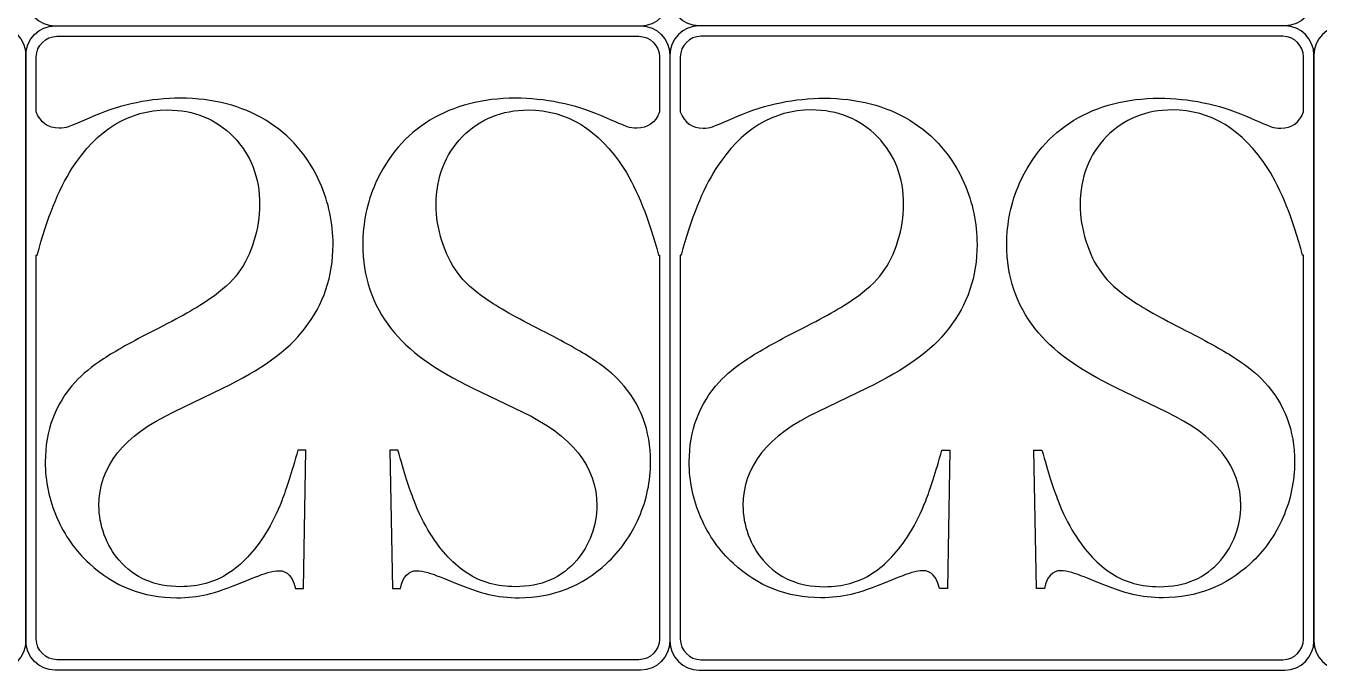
# Model space of a CAD drawing. Header units: centimetres. Extents: x -6 to 6, y -11 to 11.
# Drawn here: x -2 to 2.016, y -3 to -1 of the extents above; entities that cross this region are included whole.
import ezdxf

# ---------------------------------------------------------------- set-up
doc = ezdxf.new("R2010")
doc.units = ezdxf.units.CM
doc.header["$MEASUREMENT"] = 0
doc.layers.add('layer 1', color=7, linetype='Continuous')

msp = doc.modelspace()

# ---------------------------------------------------------------- linework, layer by layer
at = {"layer": 'layer 1', "color": 242}
for points, knots in [([(-1.90939, 0.99999), (-1.90939, 0.99999), (-0.09061, 0.99999), (-0.09061, 0.99999), (-0.09061, 0.99999), (-0.04078, 0.99999), (0, 0.9592), (0, 0.90937), (0, 0.90937), (0, 0.90937), (0, -0.90939), (0, -0.90939), (0, -0.90939), (0, -0.95924), (-0.04078, -1.00002), (-0.09061, -1.00002), (-0.09061, -1.00002), (-0.09061, -1.00002), (-1.90939, -1.00002), (-1.90939, -1.00002), (-1.90939, -1.00002), (-1.95922, -1.00002), (-2, -0.95924), (-2, -0.90941), (-2, -0.90941), (-2, -0.90941), (-2, 0.90939), (-2, 0.90939), (-2, 0.90939), (-2, 0.95922), (-1.95922, 0.99998), (-1.90939, 0.99999)], [0, 0, 0, 0, 0.1111111, 0.1111111, 0.1111111, 0.1111111, 0.2222222, 0.2222222, 0.2222222, 0.2222222, 0.3333333, 0.3333333, 0.3333333, 0.3333333, 0.4444444, 0.4444444, 0.4444444, 0.4444444, 0.5555556, 0.5555556, 0.5555556, 0.5555556, 0.6666667, 0.6666667, 0.6666667, 0.6666667, 0.7777778, 0.7777778, 0.7777778, 0.7777778, 1, 1, 1, 1]), ([(1.90939, 0.99999), (1.90939, 0.99999), (0.09061, 0.99999), (0.09061, 0.99999), (0.09061, 0.99999), (0.04078, 0.99999), (0, 0.9592), (0, 0.90937), (0, 0.90937), (0, 0.90937), (0, -0.90939), (0, -0.90939), (0, -0.90939), (0, -0.95924), (0.04078, -1.00002), (0.09061, -1.00002), (0.09061, -1.00002), (0.09061, -1.00002), (1.90939, -1.00002), (1.90939, -1.00002), (1.90939, -1.00002), (1.95922, -1.00002), (2, -0.95924), (2, -0.90941), (2, -0.90941), (2, -0.90941), (2, 0.90939), (2, 0.90939), (2, 0.90939), (2, 0.95922), (1.95922, 0.99998), (1.90939, 0.99999)], [0, 0, 0, 0, 0.1111111, 0.1111111, 0.1111111, 0.1111111, 0.2222222, 0.2222222, 0.2222222, 0.2222222, 0.3333333, 0.3333333, 0.3333333, 0.3333333, 0.4444444, 0.4444444, 0.4444444, 0.4444444, 0.5555556, 0.5555556, 0.5555556, 0.5555556, 0.6666667, 0.6666667, 0.6666667, 0.6666667, 0.7777778, 0.7777778, 0.7777778, 0.7777778, 1, 1, 1, 1]), ([(-3.9094, -3.00005), (-3.9094, -3.00005), (-2.09061, -3.00005), (-2.09061, -3.00005), (-2.09061, -3.00005), (-2.04078, -3.00005), (-2, -2.95926), (-2, -2.90943), (-2, -2.90943), (-2, -2.90943), (-2, -1.09067), (-2, -1.09067), (-2, -1.09067), (-2, -1.04082), (-2.04078, -1.00004), (-2.09061, -1.00004), (-2.09061, -1.00004), (-2.09061, -1.00004), (-3.9094, -1.00004), (-3.9094, -1.00004), (-3.9094, -1.00004), (-3.95923, -1.00004), (-4, -1.04082), (-4, -1.09065), (-4, -1.09065), (-4, -1.09065), (-4.00001, -2.90945), (-4.00001, -2.90945), (-4.00001, -2.90945), (-4.00001, -2.95928), (-3.95922, -3.00004), (-3.9094, -3.00005)], [0, 0, 0, 0, 0.1111111, 0.1111111, 0.1111111, 0.1111111, 0.2222222, 0.2222222, 0.2222222, 0.2222222, 0.3333333, 0.3333333, 0.3333333, 0.3333333, 0.4444444, 0.4444444, 0.4444444, 0.4444444, 0.5555556, 0.5555556, 0.5555556, 0.5555556, 0.6666667, 0.6666667, 0.6666667, 0.6666667, 0.7777778, 0.7777778, 0.7777778, 0.7777778, 1, 1, 1, 1]), ([(-1.90939, -3.00003), (-1.90939, -3.00003), (-0.09061, -3.00003), (-0.09061, -3.00003), (-0.09061, -3.00003), (-0.04078, -3.00003), (0, -2.95924), (0, -2.90941), (0, -2.90941), (0, -2.90941), (0, -1.09065), (0, -1.09065), (0, -1.09065), (0, -1.0408), (-0.04078, -1.00002), (-0.09061, -1.00002), (-0.09061, -1.00002), (-0.09061, -1.00002), (-1.90939, -1.00002), (-1.90939, -1.00002), (-1.90939, -1.00002), (-1.95922, -1.00002), (-2, -1.0408), (-2, -1.09063), (-2, -1.09063), (-2, -1.09063), (-2, -2.90943), (-2, -2.90943), (-2, -2.90943), (-2, -2.95926), (-1.95922, -3.00002), (-1.90939, -3.00003)], [0, 0, 0, 0, 0.1111111, 0.1111111, 0.1111111, 0.1111111, 0.2222222, 0.2222222, 0.2222222, 0.2222222, 0.3333333, 0.3333333, 0.3333333, 0.3333333, 0.4444444, 0.4444444, 0.4444444, 0.4444444, 0.5555556, 0.5555556, 0.5555556, 0.5555556, 0.6666667, 0.6666667, 0.6666667, 0.6666667, 0.7777778, 0.7777778, 0.7777778, 0.7777778, 1, 1, 1, 1]), ([(1.90939, -3.00003), (1.90939, -3.00003), (0.09061, -3.00003), (0.09061, -3.00003), (0.09061, -3.00003), (0.04078, -3.00003), (0, -2.95924), (0, -2.90941), (0, -2.90941), (0, -2.90941), (0, -1.09065), (0, -1.09065), (0, -1.09065), (0, -1.0408), (0.04078, -1.00002), (0.09061, -1.00002), (0.09061, -1.00002), (0.09061, -1.00002), (1.90939, -1.00002), (1.90939, -1.00002), (1.90939, -1.00002), (1.95922, -1.00002), (2, -1.0408), (2, -1.09063), (2, -1.09063), (2, -1.09063), (2, -2.90943), (2, -2.90943), (2, -2.90943), (2, -2.95926), (1.95922, -3.00002), (1.90939, -3.00003)], [0, 0, 0, 0, 0.1111111, 0.1111111, 0.1111111, 0.1111111, 0.2222222, 0.2222222, 0.2222222, 0.2222222, 0.3333333, 0.3333333, 0.3333333, 0.3333333, 0.4444444, 0.4444444, 0.4444444, 0.4444444, 0.5555556, 0.5555556, 0.5555556, 0.5555556, 0.6666667, 0.6666667, 0.6666667, 0.6666667, 0.7777778, 0.7777778, 0.7777778, 0.7777778, 1, 1, 1, 1]), ([(3.9094, -3.00005), (3.9094, -3.00005), (2.09061, -3.00005), (2.09061, -3.00005), (2.09061, -3.00005), (2.04078, -3.00005), (2, -2.95926), (2, -2.90943), (2, -2.90943), (2, -2.90943), (2, -1.09067), (2, -1.09067), (2, -1.09067), (2, -1.04082), (2.04078, -1.00004), (2.09061, -1.00004), (2.09061, -1.00004), (2.09061, -1.00004), (3.9094, -1.00004), (3.9094, -1.00004), (3.9094, -1.00004), (3.95923, -1.00004), (4, -1.04082), (4, -1.09065), (4, -1.09065), (4, -1.09065), (4.00001, -2.90945), (4.00001, -2.90945), (4.00001, -2.90945), (4.00001, -2.95928), (3.95922, -3.00004), (3.9094, -3.00005)], [0, 0, 0, 0, 0.1111111, 0.1111111, 0.1111111, 0.1111111, 0.2222222, 0.2222222, 0.2222222, 0.2222222, 0.3333333, 0.3333333, 0.3333333, 0.3333333, 0.4444444, 0.4444444, 0.4444444, 0.4444444, 0.5555556, 0.5555556, 0.5555556, 0.5555556, 0.6666667, 0.6666667, 0.6666667, 0.6666667, 0.7777778, 0.7777778, 0.7777778, 0.7777778, 1, 1, 1, 1]), ([(-0.03227, -1.71225), (-0.03227, -1.71225), (-0.03492, -1.71229), (-0.03492, -1.71229), (-0.03492, -1.71229), (-0.06518, -1.59831), (-0.10132, -1.50867), (-0.14301, -1.44301), (-0.14301, -1.44301), (-0.22159, -1.32165), (-0.32044, -1.26115), (-0.43922, -1.26115), (-0.43922, -1.26115), (-0.52222, -1.26117), (-0.59084, -1.28881), (-0.64469, -1.34452), (-0.64469, -1.34452), (-0.69892, -1.39985), (-0.72585, -1.4703), (-0.72585, -1.55552), (-0.72585, -1.55552), (-0.72585, -1.59204), (-0.71995, -1.62966), (-0.70814, -1.66766), (-0.70814, -1.66766), (-0.69597, -1.70602), (-0.68011, -1.73885), (-0.65982, -1.76615), (-0.65982, -1.76615), (-0.63916, -1.79457), (-0.60965, -1.82148), (-0.57165, -1.8473), (-0.57165, -1.8473), (-0.53403, -1.87351), (-0.47612, -1.90633), (-0.39828, -1.9458), (-0.39828, -1.9458), (-0.33004, -1.98048), (-0.27728, -2.00962), (-0.24113, -2.03359), (-0.24113, -2.03359), (-0.20461, -2.0572), (-0.17547, -2.08155), (-0.15297, -2.1059), (-0.15297, -2.1059), (-0.091, -2.17378), (-0.06001, -2.2564), (-0.06001, -2.35341), (-0.06001, -2.35341), (-0.06001, -2.41355), (-0.07218, -2.47109), (-0.09616, -2.52679), (-0.09616, -2.52679), (-0.12051, -2.58213), (-0.15408, -2.62971), (-0.19724, -2.66955), (-0.19724, -2.66955), (-0.27359, -2.74002), (-0.36397, -2.77542), (-0.46837, -2.77542), (-0.46837, -2.77542), (-0.50231, -2.77542), (-0.53366, -2.77209), (-0.56243, -2.76509), (-0.56243, -2.76509), (-0.59121, -2.75846), (-0.62994, -2.7448), (-0.67789, -2.72451), (-0.67789, -2.72451), (-0.71404, -2.71014), (-0.73839, -2.7009), (-0.75167, -2.69721), (-0.75167, -2.69721), (-0.76458, -2.69317), (-0.77602, -2.69131), (-0.78597, -2.69131), (-0.78597, -2.69131), (-0.81143, -2.69133), (-0.8284, -2.70939), (-0.83688, -2.74628), (-0.83688, -2.74628), (-0.83688, -2.74628), (-0.8616, -2.74629), (-0.8616, -2.74629), (-0.8616, -2.74629), (-0.8616, -2.74629), (-0.86934, -2.31727), (-0.86934, -2.31727), (-0.86934, -2.31727), (-0.86934, -2.31727), (-0.84463, -2.31727), (-0.84463, -2.31727), (-0.84463, -2.31727), (-0.82508, -2.38587), (-0.80847, -2.43825), (-0.79446, -2.47441), (-0.79446, -2.47441), (-0.78044, -2.51095), (-0.76347, -2.54486), (-0.74429, -2.57585), (-0.74429, -2.57585), (-0.70888, -2.63193), (-0.67014, -2.67361), (-0.62736, -2.70053), (-0.62736, -2.70053), (-0.58493, -2.72746), (-0.53587, -2.74111), (-0.48054, -2.74111), (-0.48054, -2.74111), (-0.40012, -2.74111), (-0.3363, -2.71382), (-0.28946, -2.65885), (-0.28946, -2.65885), (-0.26991, -2.63636), (-0.25478, -2.61016), (-0.24335, -2.57991), (-0.24335, -2.57991), (-0.23228, -2.54966), (-0.22674, -2.51941), (-0.22674, -2.48916), (-0.22674, -2.48916), (-0.22674, -2.36855), (-0.30421, -2.27152), (-0.45915, -2.19811), (-0.45915, -2.19811), (-0.45915, -2.19811), (-0.61149, -2.12435), (-0.61149, -2.12435), (-0.61149, -2.12435), (-0.7288, -2.06901), (-0.81327, -2.00777), (-0.86529, -1.94063), (-0.86529, -1.94063), (-0.92431, -1.86539), (-0.95382, -1.77832), (-0.95382, -1.67872), (-0.95382, -1.67872), (-0.95382, -1.61232), (-0.94054, -1.54887), (-0.91398, -1.48838), (-0.91398, -1.48838), (-0.87636, -1.40428), (-0.82028, -1.33899), (-0.74503, -1.29324), (-0.74503, -1.29324), (-0.67014, -1.24751), (-0.58198, -1.22463), (-0.48017, -1.22463), (-0.48017, -1.22463), (-0.38721, -1.22463), (-0.29794, -1.24307), (-0.21199, -1.27959), (-0.21199, -1.27959), (-0.16736, -1.29915), (-0.1408, -1.31021), (-0.13231, -1.31316), (-0.13231, -1.31316), (-0.12346, -1.31611), (-0.11387, -1.31759), (-0.1028, -1.31759), (-0.1028, -1.31759), (-0.06908, -1.3176), (-0.04533, -1.30082), (-0.03227, -1.26733), (-0.03227, -1.26733), (-0.03227, -1.26733), (-0.03227, -1.09658), (-0.03227, -1.09658), (-0.03227, -1.09658), (-0.03227, -1.06122), (-0.0612, -1.03229), (-0.09656, -1.03229), (-0.09656, -1.03229), (-0.09656, -1.03229), (-1.90344, -1.03231), (-1.90344, -1.03231), (-1.90344, -1.03231), (-1.9388, -1.03231), (-1.96773, -1.06122), (-1.96773, -1.09658), (-1.96773, -1.09658), (-1.96773, -1.09658), (-1.96773, -1.26696), (-1.96773, -1.26696), (-1.96773, -1.26696), (-1.95471, -1.30072), (-1.93092, -1.31759), (-1.89707, -1.31759), (-1.89707, -1.31759), (-1.886, -1.3176), (-1.87642, -1.31611), (-1.86756, -1.31316), (-1.86756, -1.31316), (-1.85907, -1.31022), (-1.83252, -1.29914), (-1.78788, -1.27959), (-1.78788, -1.27959), (-1.70193, -1.24307), (-1.61266, -1.22463), (-1.5197, -1.22463), (-1.5197, -1.22463), (-1.41789, -1.22463), (-1.32973, -1.2475), (-1.25484, -1.29324), (-1.25484, -1.29324), (-1.17959, -1.33899), (-1.12352, -1.40428), (-1.0859, -1.48838), (-1.0859, -1.48838), (-1.05933, -1.54888), (-1.04605, -1.61232), (-1.04605, -1.67872), (-1.04605, -1.67872), (-1.04605, -1.77833), (-1.07557, -1.86538), (-1.13459, -1.94063), (-1.13459, -1.94063), (-1.1866, -2.00779), (-1.27108, -2.069), (-1.38838, -2.12434), (-1.38838, -2.12434), (-1.38838, -2.12434), (-1.54073, -2.19813), (-1.54073, -2.19813), (-1.54073, -2.19813), (-1.69566, -2.27153), (-1.77313, -2.36854), (-1.77313, -2.48916), (-1.77313, -2.48916), (-1.77313, -2.51942), (-1.76759, -2.54966), (-1.75653, -2.57991), (-1.75653, -2.57991), (-1.74509, -2.61016), (-1.72996, -2.63635), (-1.71041, -2.65885), (-1.71041, -2.65885), (-1.66357, -2.71383), (-1.59975, -2.74111), (-1.51933, -2.74111), (-1.51933, -2.74111), (-1.464, -2.74111), (-1.41494, -2.72746), (-1.37252, -2.70053), (-1.37252, -2.70053), (-1.32973, -2.67362), (-1.291, -2.63192), (-1.25558, -2.57585), (-1.25558, -2.57585), (-1.2364, -2.54488), (-1.21943, -2.51093), (-1.20541, -2.47441), (-1.20541, -2.47441), (-1.1914, -2.43826), (-1.1748, -2.38587), (-1.15525, -2.31727), (-1.15525, -2.31727), (-1.15525, -2.31727), (-1.13054, -2.31727), (-1.13054, -2.31727), (-1.13054, -2.31727), (-1.13054, -2.31727), (-1.13828, -2.74629), (-1.13828, -2.74629), (-1.13828, -2.74629), (-1.13828, -2.74629), (-1.16299, -2.74629), (-1.16299, -2.74629), (-1.16299, -2.74629), (-1.17147, -2.7094), (-1.18844, -2.69131), (-1.2139, -2.69131), (-1.2139, -2.69131), (-1.22386, -2.69133), (-1.23529, -2.69316), (-1.2482, -2.69721), (-1.2482, -2.69721), (-1.26148, -2.70091), (-1.28583, -2.71013), (-1.32198, -2.72451), (-1.32198, -2.72451), (-1.36994, -2.7448), (-1.40867, -2.75845), (-1.43744, -2.76509), (-1.43744, -2.76509), (-1.46621, -2.77211), (-1.49757, -2.77542), (-1.53151, -2.77542), (-1.53151, -2.77542), (-1.6359, -2.77542), (-1.72628, -2.74001), (-1.80264, -2.66955), (-1.80264, -2.66955), (-1.84579, -2.62971), (-1.87936, -2.58212), (-1.90371, -2.52679), (-1.90371, -2.52679), (-1.92769, -2.4711), (-1.93986, -2.41354), (-1.93986, -2.35341), (-1.93986, -2.35341), (-1.93986, -2.25641), (-1.90888, -2.17377), (-1.8469, -2.1059), (-1.8469, -2.1059), (-1.8244, -2.08157), (-1.79526, -2.0572), (-1.75874, -2.03359), (-1.75874, -2.03359), (-1.72259, -2.00963), (-1.66984, -1.98047), (-1.60159, -1.9458), (-1.60159, -1.9458), (-1.52376, -1.90635), (-1.46585, -1.87349), (-1.42822, -1.8473), (-1.42822, -1.8473), (-1.39022, -1.82149), (-1.36071, -1.79456), (-1.34005, -1.76615), (-1.34005, -1.76615), (-1.31977, -1.73887), (-1.30391, -1.70602), (-1.29173, -1.66766), (-1.29173, -1.66766), (-1.27993, -1.62967), (-1.27403, -1.59204), (-1.27403, -1.55552), (-1.27403, -1.55552), (-1.27403, -1.47032), (-1.30096, -1.39985), (-1.35518, -1.34452), (-1.35518, -1.34452), (-1.40903, -1.28881), (-1.47765, -1.26115), (-1.56065, -1.26115), (-1.56065, -1.26115), (-1.67943, -1.26117), (-1.77829, -1.32164), (-1.85686, -1.44301), (-1.85686, -1.44301), (-1.89855, -1.50868), (-1.93469, -1.59831), (-1.96495, -1.71229), (-1.96495, -1.71229), (-1.96495, -1.71229), (-1.96773, -1.71225), (-1.96773, -1.71225), (-1.96773, -1.71225), (-1.96773, -1.71225), (-1.96773, -2.90348), (-1.96773, -2.90348), (-1.96773, -2.90348), (-1.96773, -2.93884), (-1.9388, -2.96775), (-1.90344, -2.96775), (-1.90344, -2.96775), (-1.90344, -2.96775), (-0.09656, -2.96777), (-0.09656, -2.96777), (-0.09656, -2.96777), (-0.0612, -2.96777), (-0.03227, -2.93882), (-0.03227, -2.90346), (-0.03227, -2.90346), (-0.03227, -2.90346), (-0.03227, -1.71225), (-0.03227, -1.71225)], [0, 0, 0, 0, 0.0107527, 0.0107527, 0.0107527, 0.0107527, 0.0215054, 0.0215054, 0.0215054, 0.0215054, 0.0322581, 0.0322581, 0.0322581, 0.0322581, 0.0430108, 0.0430108, 0.0430108, 0.0430108, 0.0537634, 0.0537634, 0.0537634, 0.0537634, 0.0645161, 0.0645161, 0.0645161, 0.0645161, 0.0752688, 0.0752688, 0.0752688, 0.0752688, 0.0860215, 0.0860215, 0.0860215, 0.0860215, 0.0967742, 0.0967742, 0.0967742, 0.0967742, 0.1075269, 0.1075269, 0.1075269, 0.1075269, 0.1182796, 0.1182796, 0.1182796, 0.1182796, 0.1290323, 0.1290323, 0.1290323, 0.1290323, 0.1397849, 0.1397849, 0.1397849, 0.1397849, 0.1505376, 0.1505376, 0.1505376, 0.1505376, 0.1612903, 0.1612903, 0.1612903, 0.1612903, 0.172043, 0.172043, 0.172043, 0.172043, 0.1827957, 0.1827957, 0.1827957, 0.1827957, 0.1935484, 0.1935484, 0.1935484, 0.1935484, 0.2043011, 0.2043011, 0.2043011, 0.2043011, 0.2150538, 0.2150538, 0.2150538, 0.2150538, 0.2258065, 0.2258065, 0.2258065, 0.2258065, 0.2365591, 0.2365591, 0.2365591, 0.2365591, 0.2473118, 0.2473118, 0.2473118, 0.2473118, 0.2580645, 0.2580645, 0.2580645, 0.2580645, 0.2688172, 0.2688172, 0.2688172, 0.2688172, 0.2795699, 0.2795699, 0.2795699, 0.2795699, 0.2903226, 0.2903226, 0.2903226, 0.2903226, 0.3010753, 0.3010753, 0.3010753, 0.3010753, 0.311828, 0.311828, 0.311828, 0.311828, 0.3225806, 0.3225806, 0.3225806, 0.3225806, 0.3333333, 0.3333333, 0.3333333, 0.3333333, 0.344086, 0.344086, 0.344086, 0.344086, 0.3548387, 0.3548387, 0.3548387, 0.3548387, 0.3655914, 0.3655914, 0.3655914, 0.3655914, 0.3763441, 0.3763441, 0.3763441, 0.3763441, 0.3870968, 0.3870968, 0.3870968, 0.3870968, 0.3978495, 0.3978495, 0.3978495, 0.3978495, 0.4086022, 0.4086022, 0.4086022, 0.4086022, 0.4193548, 0.4193548, 0.4193548, 0.4193548, 0.4301075, 0.4301075, 0.4301075, 0.4301075, 0.4408602, 0.4408602, 0.4408602, 0.4408602, 0.4516129, 0.4516129, 0.4516129, 0.4516129, 0.4623656, 0.4623656, 0.4623656, 0.4623656, 0.4731183, 0.4731183, 0.4731183, 0.4731183, 0.483871, 0.483871, 0.483871, 0.483871, 0.4946237, 0.4946237, 0.4946237, 0.4946237, 0.5053763, 0.5053763, 0.5053763, 0.5053763, 0.516129, 0.516129, 0.516129, 0.516129, 0.5268817, 0.5268817, 0.5268817, 0.5268817, 0.5376344, 0.5376344, 0.5376344, 0.5376344, 0.5483871, 0.5483871, 0.5483871, 0.5483871, 0.5591398, 0.5591398, 0.5591398, 0.5591398, 0.5698925, 0.5698925, 0.5698925, 0.5698925, 0.5806452, 0.5806452, 0.5806452, 0.5806452, 0.5913978, 0.5913978, 0.5913978, 0.5913978, 0.6021505, 0.6021505, 0.6021505, 0.6021505, 0.6129032, 0.6129032, 0.6129032, 0.6129032, 0.6236559, 0.6236559, 0.6236559, 0.6236559, 0.6344086, 0.6344086, 0.6344086, 0.6344086, 0.6451613, 0.6451613, 0.6451613, 0.6451613, 0.655914, 0.655914, 0.655914, 0.655914, 0.6666667, 0.6666667, 0.6666667, 0.6666667, 0.6774194, 0.6774194, 0.6774194, 0.6774194, 0.688172, 0.688172, 0.688172, 0.688172, 0.6989247, 0.6989247, 0.6989247, 0.6989247, 0.7096774, 0.7096774, 0.7096774, 0.7096774, 0.7204301, 0.7204301, 0.7204301, 0.7204301, 0.7311828, 0.7311828, 0.7311828, 0.7311828, 0.7419355, 0.7419355, 0.7419355, 0.7419355, 0.7526882, 0.7526882, 0.7526882, 0.7526882, 0.7634409, 0.7634409, 0.7634409, 0.7634409, 0.7741935, 0.7741935, 0.7741935, 0.7741935, 0.7849462, 0.7849462, 0.7849462, 0.7849462, 0.7956989, 0.7956989, 0.7956989, 0.7956989, 0.8064516, 0.8064516, 0.8064516, 0.8064516, 0.8172043, 0.8172043, 0.8172043, 0.8172043, 0.827957, 0.827957, 0.827957, 0.827957, 0.8387097, 0.8387097, 0.8387097, 0.8387097, 0.8494624, 0.8494624, 0.8494624, 0.8494624, 0.8602151, 0.8602151, 0.8602151, 0.8602151, 0.8709677, 0.8709677, 0.8709677, 0.8709677, 0.8817204, 0.8817204, 0.8817204, 0.8817204, 0.8924731, 0.8924731, 0.8924731, 0.8924731, 0.9032258, 0.9032258, 0.9032258, 0.9032258, 0.9139785, 0.9139785, 0.9139785, 0.9139785, 0.9247312, 0.9247312, 0.9247312, 0.9247312, 0.9354839, 0.9354839, 0.9354839, 0.9354839, 0.9462366, 0.9462366, 0.9462366, 0.9462366, 0.9569892, 0.9569892, 0.9569892, 0.9569892, 0.9677419, 0.9677419, 0.9677419, 0.9677419, 0.9784946, 0.9784946, 0.9784946, 0.9784946, 1, 1, 1, 1]), ([(0.03227, -1.71225), (0.03227, -1.71225), (0.03492, -1.71229), (0.03492, -1.71229), (0.03492, -1.71229), (0.06518, -1.59831), (0.10132, -1.50867), (0.14301, -1.44301), (0.14301, -1.44301), (0.22159, -1.32165), (0.32044, -1.26115), (0.43922, -1.26115), (0.43922, -1.26115), (0.52222, -1.26117), (0.59084, -1.28881), (0.64469, -1.34452), (0.64469, -1.34452), (0.69892, -1.39985), (0.72585, -1.4703), (0.72585, -1.55552), (0.72585, -1.55552), (0.72585, -1.59204), (0.71995, -1.62966), (0.70814, -1.66766), (0.70814, -1.66766), (0.69597, -1.70602), (0.68011, -1.73885), (0.65982, -1.76615), (0.65982, -1.76615), (0.63916, -1.79457), (0.60965, -1.82148), (0.57165, -1.8473), (0.57165, -1.8473), (0.53403, -1.87351), (0.47612, -1.90633), (0.39828, -1.9458), (0.39828, -1.9458), (0.33004, -1.98048), (0.27728, -2.00962), (0.24113, -2.03359), (0.24113, -2.03359), (0.20461, -2.0572), (0.17547, -2.08155), (0.15297, -2.1059), (0.15297, -2.1059), (0.091, -2.17378), (0.06001, -2.2564), (0.06001, -2.35341), (0.06001, -2.35341), (0.06001, -2.41355), (0.07218, -2.47109), (0.09616, -2.52679), (0.09616, -2.52679), (0.12051, -2.58213), (0.15408, -2.62971), (0.19724, -2.66955), (0.19724, -2.66955), (0.27359, -2.74002), (0.36397, -2.77542), (0.46837, -2.77542), (0.46837, -2.77542), (0.50231, -2.77542), (0.53366, -2.77209), (0.56243, -2.76509), (0.56243, -2.76509), (0.59121, -2.75846), (0.62994, -2.7448), (0.67789, -2.72451), (0.67789, -2.72451), (0.71404, -2.71014), (0.73839, -2.7009), (0.75167, -2.69721), (0.75167, -2.69721), (0.76458, -2.69317), (0.77602, -2.69131), (0.78597, -2.69131), (0.78597, -2.69131), (0.81143, -2.69133), (0.8284, -2.70939), (0.83688, -2.74628), (0.83688, -2.74628), (0.83688, -2.74628), (0.8616, -2.74629), (0.8616, -2.74629), (0.8616, -2.74629), (0.8616, -2.74629), (0.86934, -2.31727), (0.86934, -2.31727), (0.86934, -2.31727), (0.86934, -2.31727), (0.84463, -2.31727), (0.84463, -2.31727), (0.84463, -2.31727), (0.82508, -2.38587), (0.80847, -2.43825), (0.79446, -2.47441), (0.79446, -2.47441), (0.78044, -2.51095), (0.76347, -2.54486), (0.74429, -2.57585), (0.74429, -2.57585), (0.70888, -2.63193), (0.67014, -2.67361), (0.62736, -2.70053), (0.62736, -2.70053), (0.58493, -2.72746), (0.53587, -2.74111), (0.48054, -2.74111), (0.48054, -2.74111), (0.40012, -2.74111), (0.3363, -2.71382), (0.28946, -2.65885), (0.28946, -2.65885), (0.26991, -2.63636), (0.25478, -2.61016), (0.24335, -2.57991), (0.24335, -2.57991), (0.23228, -2.54966), (0.22674, -2.51941), (0.22674, -2.48916), (0.22674, -2.48916), (0.22674, -2.36855), (0.30421, -2.27152), (0.45915, -2.19811), (0.45915, -2.19811), (0.45915, -2.19811), (0.61149, -2.12435), (0.61149, -2.12435), (0.61149, -2.12435), (0.7288, -2.06901), (0.81327, -2.00777), (0.86529, -1.94063), (0.86529, -1.94063), (0.92431, -1.86539), (0.95382, -1.77832), (0.95382, -1.67872), (0.95382, -1.67872), (0.95382, -1.61232), (0.94054, -1.54887), (0.91398, -1.48838), (0.91398, -1.48838), (0.87636, -1.40428), (0.82028, -1.33899), (0.74503, -1.29324), (0.74503, -1.29324), (0.67014, -1.24751), (0.58198, -1.22463), (0.48017, -1.22463), (0.48017, -1.22463), (0.38721, -1.22463), (0.29794, -1.24307), (0.21199, -1.27959), (0.21199, -1.27959), (0.16736, -1.29915), (0.1408, -1.31021), (0.13231, -1.31316), (0.13231, -1.31316), (0.12346, -1.31611), (0.11387, -1.31759), (0.1028, -1.31759), (0.1028, -1.31759), (0.06908, -1.3176), (0.04533, -1.30082), (0.03227, -1.26733), (0.03227, -1.26733), (0.03227, -1.26733), (0.03227, -1.09658), (0.03227, -1.09658), (0.03227, -1.09658), (0.03227, -1.06122), (0.0612, -1.03229), (0.09656, -1.03229), (0.09656, -1.03229), (0.09656, -1.03229), (1.90344, -1.03231), (1.90344, -1.03231), (1.90344, -1.03231), (1.9388, -1.03231), (1.96773, -1.06122), (1.96773, -1.09658), (1.96773, -1.09658), (1.96773, -1.09658), (1.96773, -1.26696), (1.96773, -1.26696), (1.96773, -1.26696), (1.95471, -1.30072), (1.93092, -1.31759), (1.89707, -1.31759), (1.89707, -1.31759), (1.886, -1.3176), (1.87642, -1.31611), (1.86756, -1.31316), (1.86756, -1.31316), (1.85907, -1.31022), (1.83252, -1.29914), (1.78788, -1.27959), (1.78788, -1.27959), (1.70193, -1.24307), (1.61266, -1.22463), (1.5197, -1.22463), (1.5197, -1.22463), (1.41789, -1.22463), (1.32973, -1.2475), (1.25484, -1.29324), (1.25484, -1.29324), (1.17959, -1.33899), (1.12352, -1.40428), (1.0859, -1.48838), (1.0859, -1.48838), (1.05933, -1.54888), (1.04605, -1.61232), (1.04605, -1.67872), (1.04605, -1.67872), (1.04605, -1.77833), (1.07557, -1.86538), (1.13459, -1.94063), (1.13459, -1.94063), (1.1866, -2.00779), (1.27108, -2.069), (1.38838, -2.12434), (1.38838, -2.12434), (1.38838, -2.12434), (1.54073, -2.19813), (1.54073, -2.19813), (1.54073, -2.19813), (1.69566, -2.27153), (1.77313, -2.36854), (1.77313, -2.48916), (1.77313, -2.48916), (1.77313, -2.51942), (1.76759, -2.54966), (1.75653, -2.57991), (1.75653, -2.57991), (1.74509, -2.61016), (1.72996, -2.63635), (1.71041, -2.65885), (1.71041, -2.65885), (1.66357, -2.71383), (1.59975, -2.74111), (1.51933, -2.74111), (1.51933, -2.74111), (1.464, -2.74111), (1.41494, -2.72746), (1.37252, -2.70053), (1.37252, -2.70053), (1.32973, -2.67362), (1.291, -2.63192), (1.25558, -2.57585), (1.25558, -2.57585), (1.2364, -2.54488), (1.21943, -2.51093), (1.20541, -2.47441), (1.20541, -2.47441), (1.1914, -2.43826), (1.1748, -2.38587), (1.15525, -2.31727), (1.15525, -2.31727), (1.15525, -2.31727), (1.13054, -2.31727), (1.13054, -2.31727), (1.13054, -2.31727), (1.13054, -2.31727), (1.13828, -2.74629), (1.13828, -2.74629), (1.13828, -2.74629), (1.13828, -2.74629), (1.16299, -2.74629), (1.16299, -2.74629), (1.16299, -2.74629), (1.17147, -2.7094), (1.18844, -2.69131), (1.2139, -2.69131), (1.2139, -2.69131), (1.22386, -2.69133), (1.23529, -2.69316), (1.2482, -2.69721), (1.2482, -2.69721), (1.26148, -2.70091), (1.28583, -2.71013), (1.32198, -2.72451), (1.32198, -2.72451), (1.36994, -2.7448), (1.40867, -2.75845), (1.43744, -2.76509), (1.43744, -2.76509), (1.46621, -2.77211), (1.49757, -2.77542), (1.53151, -2.77542), (1.53151, -2.77542), (1.6359, -2.77542), (1.72628, -2.74001), (1.80264, -2.66955), (1.80264, -2.66955), (1.84579, -2.62971), (1.87936, -2.58212), (1.90371, -2.52679), (1.90371, -2.52679), (1.92769, -2.4711), (1.93986, -2.41354), (1.93986, -2.35341), (1.93986, -2.35341), (1.93986, -2.25641), (1.90888, -2.17377), (1.8469, -2.1059), (1.8469, -2.1059), (1.8244, -2.08157), (1.79526, -2.0572), (1.75874, -2.03359), (1.75874, -2.03359), (1.72259, -2.00963), (1.66984, -1.98047), (1.60159, -1.9458), (1.60159, -1.9458), (1.52376, -1.90635), (1.46585, -1.87349), (1.42822, -1.8473), (1.42822, -1.8473), (1.39022, -1.82149), (1.36071, -1.79456), (1.34005, -1.76615), (1.34005, -1.76615), (1.31977, -1.73887), (1.30391, -1.70602), (1.29173, -1.66766), (1.29173, -1.66766), (1.27993, -1.62967), (1.27403, -1.59204), (1.27403, -1.55552), (1.27403, -1.55552), (1.27403, -1.47032), (1.30096, -1.39985), (1.35518, -1.34452), (1.35518, -1.34452), (1.40903, -1.28881), (1.47765, -1.26115), (1.56065, -1.26115), (1.56065, -1.26115), (1.67943, -1.26117), (1.77829, -1.32164), (1.85686, -1.44301), (1.85686, -1.44301), (1.89855, -1.50868), (1.93469, -1.59831), (1.96495, -1.71229), (1.96495, -1.71229), (1.96495, -1.71229), (1.96773, -1.71225), (1.96773, -1.71225), (1.96773, -1.71225), (1.96773, -1.71225), (1.96773, -2.90348), (1.96773, -2.90348), (1.96773, -2.90348), (1.96773, -2.93884), (1.9388, -2.96775), (1.90344, -2.96775), (1.90344, -2.96775), (1.90344, -2.96775), (0.09656, -2.96777), (0.09656, -2.96777), (0.09656, -2.96777), (0.0612, -2.96777), (0.03227, -2.93882), (0.03227, -2.90346), (0.03227, -2.90346), (0.03227, -2.90346), (0.03227, -1.71225), (0.03227, -1.71225)], [0, 0, 0, 0, 0.0107527, 0.0107527, 0.0107527, 0.0107527, 0.0215054, 0.0215054, 0.0215054, 0.0215054, 0.0322581, 0.0322581, 0.0322581, 0.0322581, 0.0430108, 0.0430108, 0.0430108, 0.0430108, 0.0537634, 0.0537634, 0.0537634, 0.0537634, 0.0645161, 0.0645161, 0.0645161, 0.0645161, 0.0752688, 0.0752688, 0.0752688, 0.0752688, 0.0860215, 0.0860215, 0.0860215, 0.0860215, 0.0967742, 0.0967742, 0.0967742, 0.0967742, 0.1075269, 0.1075269, 0.1075269, 0.1075269, 0.1182796, 0.1182796, 0.1182796, 0.1182796, 0.1290323, 0.1290323, 0.1290323, 0.1290323, 0.1397849, 0.1397849, 0.1397849, 0.1397849, 0.1505376, 0.1505376, 0.1505376, 0.1505376, 0.1612903, 0.1612903, 0.1612903, 0.1612903, 0.172043, 0.172043, 0.172043, 0.172043, 0.1827957, 0.1827957, 0.1827957, 0.1827957, 0.1935484, 0.1935484, 0.1935484, 0.1935484, 0.2043011, 0.2043011, 0.2043011, 0.2043011, 0.2150538, 0.2150538, 0.2150538, 0.2150538, 0.2258065, 0.2258065, 0.2258065, 0.2258065, 0.2365591, 0.2365591, 0.2365591, 0.2365591, 0.2473118, 0.2473118, 0.2473118, 0.2473118, 0.2580645, 0.2580645, 0.2580645, 0.2580645, 0.2688172, 0.2688172, 0.2688172, 0.2688172, 0.2795699, 0.2795699, 0.2795699, 0.2795699, 0.2903226, 0.2903226, 0.2903226, 0.2903226, 0.3010753, 0.3010753, 0.3010753, 0.3010753, 0.311828, 0.311828, 0.311828, 0.311828, 0.3225806, 0.3225806, 0.3225806, 0.3225806, 0.3333333, 0.3333333, 0.3333333, 0.3333333, 0.344086, 0.344086, 0.344086, 0.344086, 0.3548387, 0.3548387, 0.3548387, 0.3548387, 0.3655914, 0.3655914, 0.3655914, 0.3655914, 0.3763441, 0.3763441, 0.3763441, 0.3763441, 0.3870968, 0.3870968, 0.3870968, 0.3870968, 0.3978495, 0.3978495, 0.3978495, 0.3978495, 0.4086022, 0.4086022, 0.4086022, 0.4086022, 0.4193548, 0.4193548, 0.4193548, 0.4193548, 0.4301075, 0.4301075, 0.4301075, 0.4301075, 0.4408602, 0.4408602, 0.4408602, 0.4408602, 0.4516129, 0.4516129, 0.4516129, 0.4516129, 0.4623656, 0.4623656, 0.4623656, 0.4623656, 0.4731183, 0.4731183, 0.4731183, 0.4731183, 0.483871, 0.483871, 0.483871, 0.483871, 0.4946237, 0.4946237, 0.4946237, 0.4946237, 0.5053763, 0.5053763, 0.5053763, 0.5053763, 0.516129, 0.516129, 0.516129, 0.516129, 0.5268817, 0.5268817, 0.5268817, 0.5268817, 0.5376344, 0.5376344, 0.5376344, 0.5376344, 0.5483871, 0.5483871, 0.5483871, 0.5483871, 0.5591398, 0.5591398, 0.5591398, 0.5591398, 0.5698925, 0.5698925, 0.5698925, 0.5698925, 0.5806452, 0.5806452, 0.5806452, 0.5806452, 0.5913978, 0.5913978, 0.5913978, 0.5913978, 0.6021505, 0.6021505, 0.6021505, 0.6021505, 0.6129032, 0.6129032, 0.6129032, 0.6129032, 0.6236559, 0.6236559, 0.6236559, 0.6236559, 0.6344086, 0.6344086, 0.6344086, 0.6344086, 0.6451613, 0.6451613, 0.6451613, 0.6451613, 0.655914, 0.655914, 0.655914, 0.655914, 0.6666667, 0.6666667, 0.6666667, 0.6666667, 0.6774194, 0.6774194, 0.6774194, 0.6774194, 0.688172, 0.688172, 0.688172, 0.688172, 0.6989247, 0.6989247, 0.6989247, 0.6989247, 0.7096774, 0.7096774, 0.7096774, 0.7096774, 0.7204301, 0.7204301, 0.7204301, 0.7204301, 0.7311828, 0.7311828, 0.7311828, 0.7311828, 0.7419355, 0.7419355, 0.7419355, 0.7419355, 0.7526882, 0.7526882, 0.7526882, 0.7526882, 0.7634409, 0.7634409, 0.7634409, 0.7634409, 0.7741935, 0.7741935, 0.7741935, 0.7741935, 0.7849462, 0.7849462, 0.7849462, 0.7849462, 0.7956989, 0.7956989, 0.7956989, 0.7956989, 0.8064516, 0.8064516, 0.8064516, 0.8064516, 0.8172043, 0.8172043, 0.8172043, 0.8172043, 0.827957, 0.827957, 0.827957, 0.827957, 0.8387097, 0.8387097, 0.8387097, 0.8387097, 0.8494624, 0.8494624, 0.8494624, 0.8494624, 0.8602151, 0.8602151, 0.8602151, 0.8602151, 0.8709677, 0.8709677, 0.8709677, 0.8709677, 0.8817204, 0.8817204, 0.8817204, 0.8817204, 0.8924731, 0.8924731, 0.8924731, 0.8924731, 0.9032258, 0.9032258, 0.9032258, 0.9032258, 0.9139785, 0.9139785, 0.9139785, 0.9139785, 0.9247312, 0.9247312, 0.9247312, 0.9247312, 0.9354839, 0.9354839, 0.9354839, 0.9354839, 0.9462366, 0.9462366, 0.9462366, 0.9462366, 0.9569892, 0.9569892, 0.9569892, 0.9569892, 0.9677419, 0.9677419, 0.9677419, 0.9677419, 0.9784946, 0.9784946, 0.9784946, 0.9784946, 1, 1, 1, 1])]:
    msp.add_open_spline(points, degree=3, knots=knots, dxfattribs=at)

doc.saveas('drawing.dxf')
